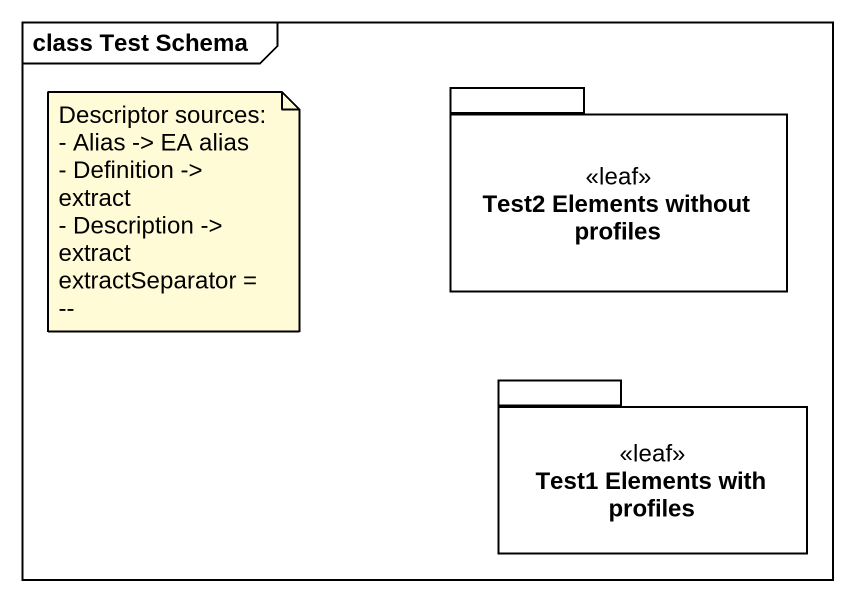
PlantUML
@startuml
mainframe class Test Schema
package "Test2 Elements without profiles" as Test2_Elements_without <<leaf>> {
}
package "Test1 Elements with profiles" as Test1_Elements_with_profiles <<leaf>> {
}
note as N1
  Descriptor sources:
  - Alias -> EA alias
  - Definition -> extract
  - Description -> extract
  extractSeparator = --
end note
@enduml
